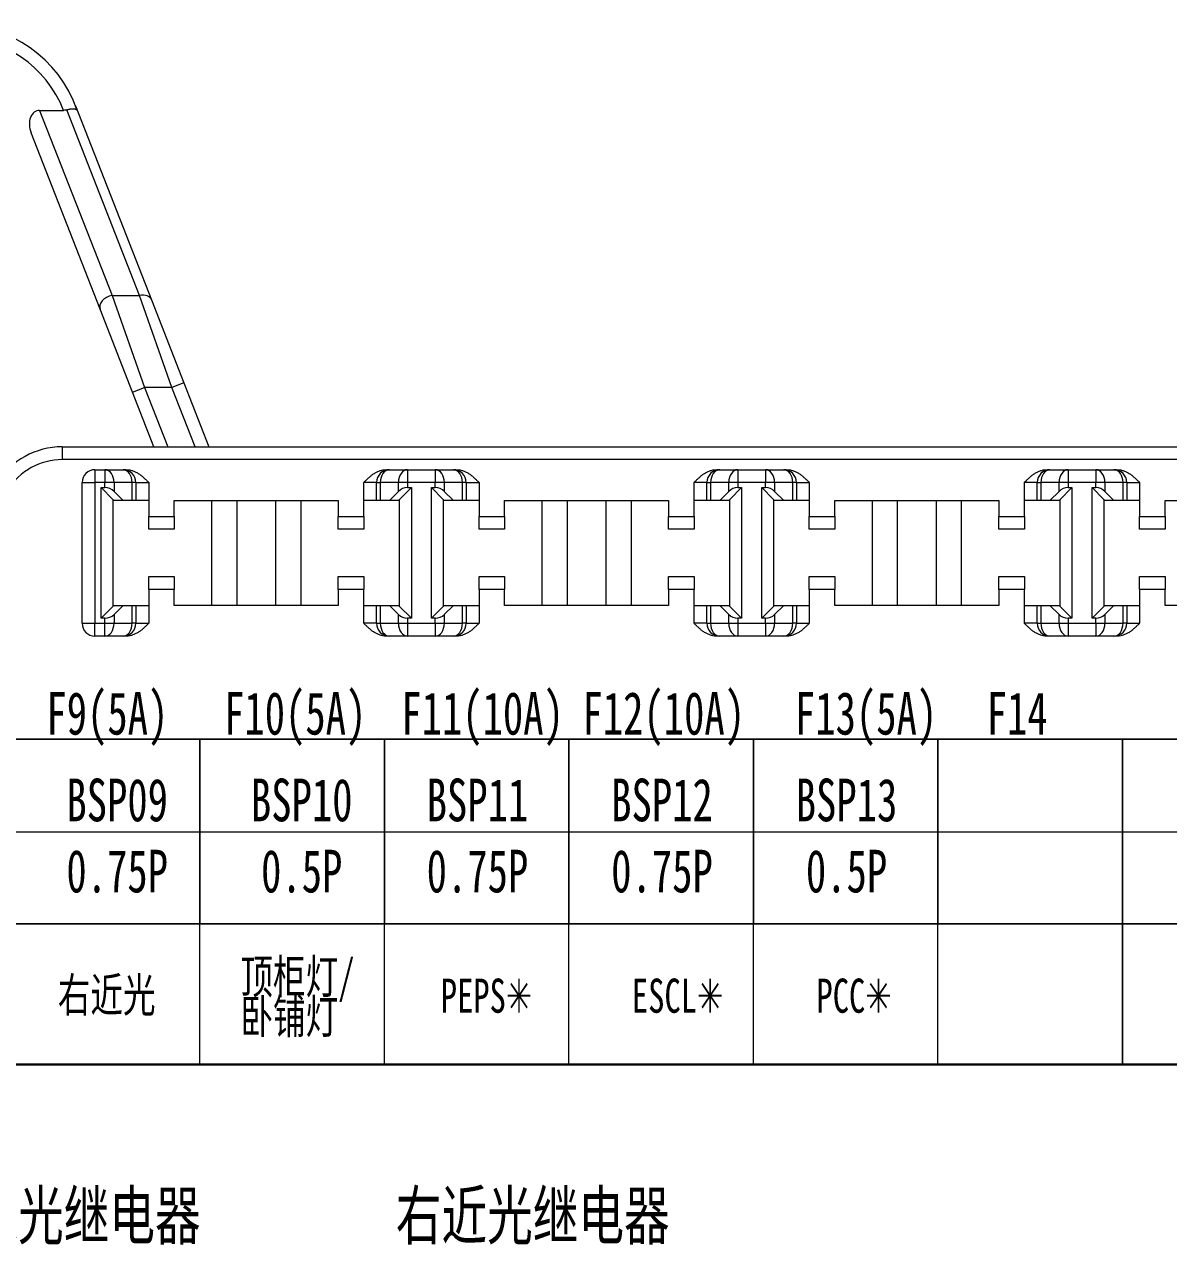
# Model space of a CAD drawing. Header units: millimetres. Extents: x 1543 to 5748, y 1576 to 2417.
# Drawn here: x 4589.6 to 4656.6, y 2287.9 to 2359.4 of the extents above; entities that cross this region are included whole.
import ezdxf

# ---------------------------------------------------------------- set-up
doc = ezdxf.new("R2010")
doc.units = ezdxf.units.MM
doc.layers.get('0').update_dxf_attribs({"lineweight": 25})
doc.layers.add('1', color=7, linetype='Continuous', true_color=0xffffff)
doc.layers.add('基本型', color=7, linetype='Continuous', lineweight=18)
doc.styles.add('ROMANS', font='romans.shx', dxfattribs={"height": 2.5})
doc.styles.add('宋体', font='')
doc.styles.add('标准', font='fangsong.ttf', dxfattribs={"width": 0.7, "height": 3.5})
doc.styles.get('宋体').set_extended_font_data('宋体')

msp = doc.modelspace()

# ---------------------------------------------------------------- linework, layer by layer
at = {"layer": '1', "linetype": 'Continuous', "lineweight": 18}
for p, q in [((4590.488, 2354.358), (4591.888, 2354.358)), ((4592.588, 2354.626), (4597.037, 2343.253)), ((4594.029, 2342.706), (4589.987, 2353.041)), ((4597.037, 2343.253), (4598.935, 2338.399)), ((4595.928, 2337.853), (4594.029, 2342.706)), ((4597.183, 2334.644), (4595.928, 2337.853)), ((4598.935, 2338.399), (4600.404, 2334.644)), ((4591.811, 2334.644), (4709.636, 2334.644)), ((4593.726, 2333.304), (4594.315, 2333.304)), ((4594.315, 2333.304), (4595.376, 2333.304)), ((4595.376, 2333.304), (4595.577, 2333.304)), ((4610.775, 2333.304), (4610.976, 2333.304)), ((4610.976, 2333.304), (4612.036, 2333.304)), ((4612.036, 2333.304), (4613.665, 2333.304)), ((4613.665, 2333.304), (4614.726, 2333.304)), ((4614.726, 2333.304), (4614.927, 2333.304)), ((4630.125, 2333.304), (4630.326, 2333.304)), ((4630.326, 2333.304), (4631.386, 2333.304)), ((4631.386, 2333.304), (4633.015, 2333.304)), ((4633.015, 2333.304), (4634.076, 2333.304)), ((4634.076, 2333.304), (4634.277, 2333.304)), ((4649.475, 2333.304), (4649.676, 2333.304)), ((4649.676, 2333.304), (4650.736, 2333.304)), ((4650.736, 2333.304), (4652.365, 2333.304)), ((4652.365, 2333.304), (4653.426, 2333.304)), ((4653.426, 2333.304), (4653.627, 2333.304)), ((4592.976, 2324.304), (4592.976, 2332.554)), ((4594.776, 2331.567), (4594.088, 2332.254)), ((4594.088, 2324.604), (4594.088, 2332.254)), ((4594.088, 2332.254), (4594.315, 2332.254)), ((4596.126, 2332.554), (4596.126, 2331.504)), ((4610.226, 2331.504), (4610.226, 2332.554)), ((4612.263, 2332.254), (4611.576, 2331.567)), ((4612.036, 2332.254), (4612.263, 2332.254)), ((4612.263, 2332.254), (4612.263, 2324.604)), ((4613.438, 2324.604), (4613.438, 2332.254)), ((4613.438, 2332.254), (4613.665, 2332.254)), ((4614.126, 2331.567), (4613.438, 2332.254)), ((4615.476, 2332.554), (4615.476, 2331.504)), ((4629.576, 2331.504), (4629.576, 2332.554)), ((4631.613, 2332.254), (4630.926, 2331.567)), ((4631.386, 2332.254), (4631.613, 2332.254)), ((4631.613, 2332.254), (4631.613, 2324.604)), ((4633.476, 2331.567), (4632.788, 2332.254)), ((4632.788, 2324.604), (4632.788, 2332.254)), ((4632.788, 2332.254), (4633.015, 2332.254)), ((4634.826, 2332.554), (4634.826, 2331.504)), ((4648.926, 2331.504), (4648.926, 2332.554)), ((4650.963, 2332.254), (4650.276, 2331.567)), ((4650.736, 2332.254), (4650.963, 2332.254)), ((4650.963, 2332.254), (4650.963, 2324.604)), ((4652.826, 2331.567), (4652.138, 2332.254)), ((4652.138, 2324.604), (4652.138, 2332.254)), ((4652.138, 2332.254), (4652.365, 2332.254)), ((4654.176, 2332.554), (4654.176, 2331.504)), ((4594.776, 2331.567), (4594.776, 2325.292)), ((4595.376, 2331.504), (4594.776, 2331.504)), ((4594.845, 2332.035), (4595.376, 2331.504)), ((4595.906, 2331.504), (4595.376, 2331.504)), ((4596.126, 2331.504), (4595.906, 2331.504)), ((4596.876, 2331.504), (4596.126, 2331.504)), ((4596.876, 2331.504), (4596.876, 2330.567)), ((4598.376, 2330.567), (4598.376, 2331.504)), ((4598.376, 2331.504), (4607.976, 2331.504)), ((4600.551, 2331.504), (4600.551, 2325.354)), ((4602.051, 2325.354), (4602.051, 2331.504)), ((4604.301, 2331.504), (4604.301, 2325.354)), ((4605.801, 2325.354), (4605.801, 2331.504)), ((4607.976, 2331.504), (4607.976, 2330.567)), ((4609.476, 2330.567), (4609.476, 2331.504)), ((4610.226, 2331.504), (4609.476, 2331.504)), ((4610.445, 2331.504), (4610.226, 2331.504)), ((4610.976, 2331.504), (4610.445, 2331.504)), ((4610.976, 2331.504), (4611.506, 2332.035)), ((4611.576, 2331.504), (4610.976, 2331.504)), ((4611.576, 2325.292), (4611.576, 2331.567)), ((4614.126, 2331.567), (4614.126, 2325.292)), ((4614.726, 2331.504), (4614.126, 2331.504)), ((4614.195, 2332.035), (4614.726, 2331.504)), ((4615.256, 2331.504), (4614.726, 2331.504)), ((4615.476, 2331.504), (4615.256, 2331.504)), ((4616.226, 2331.504), (4615.476, 2331.504)), ((4616.226, 2331.504), (4616.226, 2330.567)), ((4617.726, 2330.567), (4617.726, 2331.504)), ((4617.726, 2331.504), (4627.326, 2331.504)), ((4619.901, 2331.504), (4619.901, 2325.354)), ((4621.401, 2325.354), (4621.401, 2331.504)), ((4623.651, 2331.504), (4623.651, 2325.354)), ((4625.151, 2325.354), (4625.151, 2331.504)), ((4627.326, 2331.504), (4627.326, 2330.567)), ((4628.826, 2330.567), (4628.826, 2331.504)), ((4629.576, 2331.504), (4628.826, 2331.504)), ((4629.795, 2331.504), (4629.576, 2331.504)), ((4630.326, 2331.504), (4629.795, 2331.504)), ((4630.326, 2331.504), (4630.856, 2332.035)), ((4630.926, 2331.504), (4630.326, 2331.504)), ((4630.926, 2325.292), (4630.926, 2331.567)), ((4633.476, 2331.567), (4633.476, 2325.292)), ((4634.076, 2331.504), (4633.476, 2331.504)), ((4633.545, 2332.035), (4634.076, 2331.504)), ((4634.606, 2331.504), (4634.076, 2331.504)), ((4634.826, 2331.504), (4634.606, 2331.504)), ((4635.576, 2331.504), (4634.826, 2331.504)), ((4635.576, 2331.504), (4635.576, 2330.567)), ((4637.076, 2330.567), (4637.076, 2331.504)), ((4637.076, 2331.504), (4646.676, 2331.504)), ((4639.251, 2331.504), (4639.251, 2325.354)), ((4640.751, 2325.354), (4640.751, 2331.504)), ((4643.001, 2331.504), (4643.001, 2325.354)), ((4644.501, 2325.354), (4644.501, 2331.504)), ((4646.676, 2331.504), (4646.676, 2330.567)), ((4648.176, 2330.567), (4648.176, 2331.504)), ((4648.926, 2331.504), (4648.176, 2331.504)), ((4649.145, 2331.504), (4648.926, 2331.504)), ((4649.676, 2331.504), (4649.145, 2331.504)), ((4649.676, 2331.504), (4650.206, 2332.035)), ((4650.276, 2331.504), (4649.676, 2331.504)), ((4650.276, 2325.292), (4650.276, 2331.567)), ((4652.826, 2331.567), (4652.826, 2325.292)), ((4653.426, 2331.504), (4652.826, 2331.504)), ((4652.895, 2332.035), (4653.426, 2331.504)), ((4653.956, 2331.504), (4653.426, 2331.504)), ((4654.176, 2331.504), (4653.956, 2331.504)), ((4654.926, 2331.504), (4654.176, 2331.504)), ((4654.926, 2331.504), (4654.926, 2330.567)), ((4656.426, 2330.567), (4656.426, 2331.504)), ((4656.426, 2331.504), (4666.026, 2331.504)), ((4596.876, 2329.817), (4596.876, 2330.567)), ((4596.876, 2330.567), (4598.376, 2330.567)), ((4598.376, 2330.567), (4598.376, 2329.817)), ((4607.976, 2329.817), (4607.976, 2330.567)), ((4607.976, 2330.567), (4609.476, 2330.567)), ((4609.476, 2330.567), (4609.476, 2329.817)), ((4616.226, 2329.817), (4616.226, 2330.567)), ((4616.226, 2330.567), (4617.726, 2330.567)), ((4617.726, 2330.567), (4617.726, 2329.817)), ((4627.326, 2329.817), (4627.326, 2330.567)), ((4627.326, 2330.567), (4628.826, 2330.567)), ((4628.826, 2330.567), (4628.826, 2329.817)), ((4635.576, 2329.817), (4635.576, 2330.567)), ((4635.576, 2330.567), (4637.076, 2330.567)), ((4637.076, 2330.567), (4637.076, 2329.817)), ((4646.676, 2329.817), (4646.676, 2330.567)), ((4646.676, 2330.567), (4648.176, 2330.567)), ((4648.176, 2330.567), (4648.176, 2329.817)), ((4654.926, 2329.817), (4654.926, 2330.567)), ((4654.926, 2330.567), (4656.426, 2330.567)), ((4656.426, 2330.567), (4656.426, 2329.817)), ((4598.376, 2329.817), (4596.876, 2329.817)), ((4609.476, 2329.817), (4607.976, 2329.817)), ((4617.726, 2329.817), (4616.226, 2329.817)), ((4628.826, 2329.817), (4627.326, 2329.817)), ((4637.076, 2329.817), (4635.576, 2329.817)), ((4648.176, 2329.817), (4646.676, 2329.817)), ((4656.426, 2329.817), (4654.926, 2329.817)), ((4596.876, 2326.292), (4596.876, 2327.042)), ((4596.876, 2327.042), (4598.376, 2327.042)), ((4598.376, 2327.042), (4598.376, 2326.292)), ((4607.976, 2327.042), (4609.476, 2327.042)), ((4607.976, 2326.292), (4607.976, 2327.042)), ((4609.476, 2327.042), (4609.476, 2326.292)), ((4616.226, 2326.292), (4616.226, 2327.042)), ((4616.226, 2327.042), (4617.726, 2327.042)), ((4617.726, 2327.042), (4617.726, 2326.292)), ((4627.326, 2327.042), (4628.826, 2327.042)), ((4627.326, 2326.292), (4627.326, 2327.042)), ((4628.826, 2327.042), (4628.826, 2326.292)), ((4635.576, 2326.292), (4635.576, 2327.042)), ((4635.576, 2327.042), (4637.076, 2327.042)), ((4637.076, 2327.042), (4637.076, 2326.292)), ((4646.676, 2326.292), (4646.676, 2327.042)), ((4646.676, 2327.042), (4648.176, 2327.042)), ((4648.176, 2327.042), (4648.176, 2326.292)), ((4654.926, 2326.292), (4654.926, 2327.042)), ((4654.926, 2327.042), (4656.426, 2327.042)), ((4656.426, 2327.042), (4656.426, 2326.292)), ((4598.376, 2326.292), (4596.876, 2326.292)), ((4596.876, 2326.292), (4596.876, 2325.354)), ((4598.376, 2325.354), (4598.376, 2326.292)), ((4609.476, 2326.292), (4607.976, 2326.292)), ((4607.976, 2326.292), (4607.976, 2325.354)), ((4609.476, 2325.354), (4609.476, 2326.292)), ((4617.726, 2326.292), (4616.226, 2326.292)), ((4616.226, 2326.292), (4616.226, 2325.354)), ((4617.726, 2325.354), (4617.726, 2326.292)), ((4628.826, 2326.292), (4627.326, 2326.292)), ((4627.326, 2326.292), (4627.326, 2325.354)), ((4628.826, 2325.354), (4628.826, 2326.292)), ((4637.076, 2326.292), (4635.576, 2326.292)), ((4635.576, 2326.292), (4635.576, 2325.354)), ((4637.076, 2325.354), (4637.076, 2326.292)), ((4648.176, 2326.292), (4646.676, 2326.292)), ((4646.676, 2326.292), (4646.676, 2325.354)), ((4648.176, 2325.354), (4648.176, 2326.292)), ((4656.426, 2326.292), (4654.926, 2326.292)), ((4654.926, 2326.292), (4654.926, 2325.354)), ((4656.426, 2325.354), (4656.426, 2326.292)), ((4594.088, 2324.604), (4594.776, 2325.292)), ((4594.776, 2325.354), (4595.376, 2325.354)), ((4595.376, 2325.354), (4594.845, 2324.824)), ((4595.376, 2325.354), (4595.906, 2325.354)), ((4595.906, 2325.354), (4596.126, 2325.354)), ((4596.126, 2325.354), (4596.876, 2325.354)), ((4596.126, 2325.354), (4596.126, 2324.304)), ((4607.976, 2325.354), (4598.376, 2325.354)), ((4609.476, 2325.354), (4610.226, 2325.354)), ((4610.226, 2325.354), (4610.445, 2325.354)), ((4610.226, 2324.304), (4610.226, 2325.354)), ((4610.445, 2325.354), (4610.976, 2325.354)), ((4610.976, 2325.354), (4611.576, 2325.354)), ((4611.506, 2324.824), (4610.976, 2325.354)), ((4611.576, 2325.292), (4612.263, 2324.604)), ((4613.438, 2324.604), (4614.126, 2325.292)), ((4614.126, 2325.354), (4614.726, 2325.354)), ((4614.726, 2325.354), (4614.195, 2324.824)), ((4614.726, 2325.354), (4615.256, 2325.354)), ((4615.256, 2325.354), (4615.476, 2325.354)), ((4615.476, 2325.354), (4616.226, 2325.354)), ((4615.476, 2325.354), (4615.476, 2324.304)), ((4627.326, 2325.354), (4617.726, 2325.354)), ((4628.826, 2325.354), (4629.576, 2325.354)), ((4629.576, 2325.354), (4629.795, 2325.354)), ((4629.576, 2324.304), (4629.576, 2325.354)), ((4629.795, 2325.354), (4630.326, 2325.354)), ((4630.326, 2325.354), (4630.926, 2325.354)), ((4630.856, 2324.824), (4630.326, 2325.354)), ((4630.926, 2325.292), (4631.613, 2324.604)), ((4632.788, 2324.604), (4633.476, 2325.292)), ((4633.476, 2325.354), (4634.076, 2325.354)), ((4634.076, 2325.354), (4633.545, 2324.824)), ((4634.076, 2325.354), (4634.606, 2325.354)), ((4634.606, 2325.354), (4634.826, 2325.354)), ((4634.826, 2325.354), (4635.576, 2325.354)), ((4634.826, 2325.354), (4634.826, 2324.304)), ((4646.676, 2325.354), (4637.076, 2325.354)), ((4648.176, 2325.354), (4648.926, 2325.354)), ((4648.926, 2325.354), (4649.145, 2325.354)), ((4648.926, 2324.304), (4648.926, 2325.354)), ((4649.145, 2325.354), (4649.676, 2325.354)), ((4649.676, 2325.354), (4650.276, 2325.354)), ((4650.206, 2324.824), (4649.676, 2325.354)), ((4650.276, 2325.292), (4650.963, 2324.604)), ((4652.138, 2324.604), (4652.826, 2325.292)), ((4652.826, 2325.354), (4653.426, 2325.354)), ((4653.426, 2325.354), (4652.895, 2324.824)), ((4653.426, 2325.354), (4653.956, 2325.354)), ((4653.956, 2325.354), (4654.176, 2325.354)), ((4654.176, 2325.354), (4654.926, 2325.354)), ((4654.176, 2325.354), (4654.176, 2324.304)), ((4666.026, 2325.354), (4656.426, 2325.354)), ((4594.315, 2324.604), (4594.088, 2324.604)), ((4612.263, 2324.604), (4612.036, 2324.604)), ((4613.665, 2324.604), (4613.438, 2324.604)), ((4631.613, 2324.604), (4631.386, 2324.604)), ((4633.015, 2324.604), (4632.788, 2324.604)), ((4650.963, 2324.604), (4650.736, 2324.604)), ((4652.365, 2324.604), (4652.138, 2324.604)), ((4594.315, 2323.554), (4593.726, 2323.554)), ((4595.376, 2323.554), (4594.315, 2323.554)), ((4595.577, 2323.554), (4595.376, 2323.554)), ((4610.976, 2323.554), (4610.775, 2323.554)), ((4612.036, 2323.554), (4610.976, 2323.554)), ((4613.665, 2323.554), (4612.036, 2323.554)), ((4614.726, 2323.554), (4613.665, 2323.554)), ((4614.927, 2323.554), (4614.726, 2323.554)), ((4630.326, 2323.554), (4630.125, 2323.554)), ((4631.386, 2323.554), (4630.326, 2323.554)), ((4633.015, 2323.554), (4631.386, 2323.554)), ((4634.076, 2323.554), (4633.015, 2323.554)), ((4634.277, 2323.554), (4634.076, 2323.554)), ((4649.676, 2323.554), (4649.475, 2323.554)), ((4650.736, 2323.554), (4649.676, 2323.554)), ((4652.365, 2323.554), (4650.736, 2323.554)), ((4653.426, 2323.554), (4652.365, 2323.554)), ((4653.627, 2323.554), (4653.426, 2323.554))]:
    msp.add_line(p, q, dxfattribs=at)
at = {"layer": '1', "linetype": 'Continuous', "lineweight": 13}
for p, q in [((4590.488, 2354.358), (4594.728, 2343.519)), ((4596.338, 2343.519), (4592.089, 2354.383)), ((4594.728, 2343.519), (4596.338, 2343.519)), ((4594.728, 2343.519), (4596.626, 2338.126)), ((4598.237, 2338.126), (4596.338, 2343.519)), ((4595.928, 2337.853), (4596.626, 2338.126)), ((4598.237, 2338.126), (4596.626, 2338.126)), ((4596.626, 2338.126), (4597.988, 2334.644)), ((4598.935, 2338.399), (4598.237, 2338.126)), ((4599.599, 2334.644), (4598.237, 2338.126)), ((4591.811, 2334.644), (4591.811, 2333.894)), ((4709.636, 2333.894), (4591.811, 2333.894)), ((4593.726, 2333.304), (4593.726, 2332.554)), ((4594.315, 2333.304), (4594.315, 2332.554)), ((4612.036, 2333.304), (4612.036, 2332.554)), ((4613.665, 2333.304), (4613.665, 2332.554)), ((4631.386, 2333.304), (4631.386, 2332.554)), ((4633.015, 2333.304), (4633.015, 2332.554)), ((4650.736, 2333.304), (4650.736, 2332.554)), ((4652.365, 2333.304), (4652.365, 2332.554)), ((4592.976, 2332.554), (4593.726, 2332.554)), ((4594.315, 2332.554), (4593.726, 2332.554)), ((4593.726, 2332.554), (4593.726, 2324.304)), ((4594.845, 2332.554), (4594.315, 2332.554)), ((4594.315, 2332.254), (4594.315, 2332.554)), ((4595.906, 2332.554), (4594.845, 2332.554)), ((4594.845, 2332.554), (4594.845, 2332.035)), ((4596.126, 2332.554), (4595.906, 2332.554)), ((4595.906, 2331.504), (4595.906, 2332.554)), ((4596.126, 2332.554), (4596.876, 2332.554)), ((4596.876, 2332.554), (4596.876, 2331.504)), ((4610.226, 2332.554), (4609.476, 2332.554)), ((4609.476, 2331.504), (4609.476, 2332.554)), ((4610.226, 2332.554), (4610.445, 2332.554)), ((4610.445, 2332.554), (4610.445, 2331.504)), ((4611.506, 2332.554), (4610.445, 2332.554)), ((4611.506, 2332.035), (4611.506, 2332.554)), ((4612.036, 2332.554), (4611.506, 2332.554)), ((4612.036, 2332.554), (4612.036, 2332.254)), ((4613.665, 2332.554), (4612.036, 2332.554)), ((4613.665, 2332.254), (4613.665, 2332.554)), ((4614.195, 2332.554), (4613.665, 2332.554)), ((4615.256, 2332.554), (4614.195, 2332.554)), ((4614.195, 2332.554), (4614.195, 2332.035)), ((4615.476, 2332.554), (4615.256, 2332.554)), ((4615.256, 2331.504), (4615.256, 2332.554)), ((4615.476, 2332.554), (4616.226, 2332.554)), ((4616.226, 2332.554), (4616.226, 2331.504)), ((4628.826, 2331.504), (4628.826, 2332.554)), ((4629.576, 2332.554), (4628.826, 2332.554)), ((4629.576, 2332.554), (4629.795, 2332.554)), ((4630.856, 2332.554), (4629.795, 2332.554)), ((4629.795, 2332.554), (4629.795, 2331.504)), ((4630.856, 2332.035), (4630.856, 2332.554)), ((4631.386, 2332.554), (4630.856, 2332.554)), ((4633.015, 2332.554), (4631.386, 2332.554)), ((4631.386, 2332.554), (4631.386, 2332.254)), ((4633.545, 2332.554), (4633.015, 2332.554)), ((4633.015, 2332.254), (4633.015, 2332.554)), ((4634.606, 2332.554), (4633.545, 2332.554)), ((4633.545, 2332.554), (4633.545, 2332.035)), ((4634.826, 2332.554), (4634.606, 2332.554)), ((4634.606, 2331.504), (4634.606, 2332.554)), ((4634.826, 2332.554), (4635.576, 2332.554)), ((4635.576, 2332.554), (4635.576, 2331.504)), ((4648.176, 2331.504), (4648.176, 2332.554)), ((4648.926, 2332.554), (4648.176, 2332.554)), ((4648.926, 2332.554), (4649.145, 2332.554)), ((4650.206, 2332.554), (4649.145, 2332.554)), ((4649.145, 2332.554), (4649.145, 2331.504)), ((4650.206, 2332.035), (4650.206, 2332.554)), ((4650.736, 2332.554), (4650.206, 2332.554)), ((4652.365, 2332.554), (4650.736, 2332.554)), ((4650.736, 2332.554), (4650.736, 2332.254)), ((4652.895, 2332.554), (4652.365, 2332.554)), ((4652.365, 2332.254), (4652.365, 2332.554)), ((4653.956, 2332.554), (4652.895, 2332.554)), ((4652.895, 2332.554), (4652.895, 2332.035)), ((4654.176, 2332.554), (4653.956, 2332.554)), ((4653.956, 2331.504), (4653.956, 2332.554)), ((4654.176, 2332.554), (4654.926, 2332.554)), ((4654.926, 2332.554), (4654.926, 2331.504)), ((4595.906, 2324.304), (4595.906, 2325.354)), ((4596.876, 2325.354), (4596.876, 2324.304)), ((4609.476, 2324.304), (4609.476, 2325.354)), ((4610.445, 2325.354), (4610.445, 2324.304)), ((4615.256, 2324.304), (4615.256, 2325.354)), ((4616.226, 2325.354), (4616.226, 2324.304)), ((4628.826, 2324.304), (4628.826, 2325.354)), ((4629.795, 2325.354), (4629.795, 2324.304)), ((4634.606, 2324.304), (4634.606, 2325.354)), ((4635.576, 2325.354), (4635.576, 2324.304)), ((4648.176, 2324.304), (4648.176, 2325.354)), ((4649.145, 2325.354), (4649.145, 2324.304)), ((4653.956, 2324.304), (4653.956, 2325.354)), ((4654.926, 2325.354), (4654.926, 2324.304)), ((4592.976, 2324.304), (4593.726, 2324.304)), ((4593.726, 2323.554), (4593.726, 2324.304)), ((4593.726, 2324.304), (4594.315, 2324.304)), ((4594.315, 2324.304), (4594.315, 2324.604)), ((4594.315, 2324.304), (4594.845, 2324.304)), ((4594.315, 2323.554), (4594.315, 2324.304)), ((4594.845, 2324.824), (4594.845, 2324.304)), ((4594.845, 2324.304), (4595.906, 2324.304)), ((4596.126, 2324.304), (4595.906, 2324.304)), ((4596.126, 2324.304), (4596.876, 2324.304)), ((4610.226, 2324.304), (4609.476, 2324.304)), ((4610.226, 2324.304), (4610.445, 2324.304)), ((4610.445, 2324.304), (4611.506, 2324.304)), ((4611.506, 2324.304), (4611.506, 2324.824)), ((4611.506, 2324.304), (4612.036, 2324.304)), ((4612.036, 2324.604), (4612.036, 2324.304)), ((4612.036, 2324.304), (4613.665, 2324.304)), ((4612.036, 2324.304), (4612.036, 2323.554)), ((4613.665, 2324.304), (4613.665, 2324.604)), ((4613.665, 2324.304), (4614.195, 2324.304)), ((4613.665, 2324.304), (4613.665, 2323.554)), ((4614.195, 2324.824), (4614.195, 2324.304)), ((4614.195, 2324.304), (4615.256, 2324.304)), ((4615.476, 2324.304), (4615.256, 2324.304)), ((4615.476, 2324.304), (4616.226, 2324.304)), ((4629.576, 2324.304), (4628.826, 2324.304)), ((4629.576, 2324.304), (4629.795, 2324.304)), ((4629.795, 2324.304), (4630.856, 2324.304)), ((4630.856, 2324.304), (4630.856, 2324.824)), ((4630.856, 2324.304), (4631.386, 2324.304)), ((4631.386, 2324.604), (4631.386, 2324.304)), ((4631.386, 2324.304), (4631.386, 2323.554)), ((4631.386, 2324.304), (4633.015, 2324.304)), ((4633.015, 2324.304), (4633.015, 2324.604)), ((4633.015, 2324.304), (4633.545, 2324.304)), ((4633.015, 2324.304), (4633.015, 2323.554)), ((4633.545, 2324.824), (4633.545, 2324.304)), ((4633.545, 2324.304), (4634.606, 2324.304)), ((4634.826, 2324.304), (4634.606, 2324.304)), ((4634.826, 2324.304), (4635.576, 2324.304)), ((4648.926, 2324.304), (4648.176, 2324.304)), ((4648.926, 2324.304), (4649.145, 2324.304)), ((4649.145, 2324.304), (4650.206, 2324.304)), ((4650.206, 2324.304), (4650.206, 2324.824)), ((4650.206, 2324.304), (4650.736, 2324.304)), ((4650.736, 2324.604), (4650.736, 2324.304)), ((4650.736, 2324.304), (4650.736, 2323.554)), ((4650.736, 2324.304), (4652.365, 2324.304)), ((4652.365, 2324.304), (4652.365, 2324.604)), ((4652.365, 2324.304), (4652.365, 2323.554)), ((4652.365, 2324.304), (4652.895, 2324.304)), ((4652.895, 2324.824), (4652.895, 2324.304)), ((4652.895, 2324.304), (4653.956, 2324.304)), ((4654.176, 2324.304), (4653.956, 2324.304)), ((4654.176, 2324.304), (4654.926, 2324.304))]:
    msp.add_line(p, q, dxfattribs=at)
at = {"layer": '1', "linetype": 'Continuous', "lineweight": 18}
for centre, radius, start, end in [((4585.604, 2351.894), 7.5, 19.59777, 90), ((4591.811, 2330.144), 4.5, 90, 147.99462), ((4593.726, 2332.554), 0.75, 90, 180), ((4595.376, 2332.554), 0.75, 0, 90), ((4610.976, 2332.554), 0.75, 90, 180), ((4614.726, 2332.554), 0.75, 0, 90), ((4630.326, 2332.554), 0.75, 90, 180), ((4634.076, 2332.554), 0.75, 0, 90), ((4649.676, 2332.554), 0.75, 90, 180), ((4653.426, 2332.554), 0.75, 0, 90), ((4594.315, 2331.504), 0.75, 45, 90), ((4612.036, 2331.504), 0.75, 90, 135), ((4613.665, 2331.504), 0.75, 45, 90), ((4631.386, 2331.504), 0.75, 90, 135), ((4633.015, 2331.504), 0.75, 45, 90), ((4650.736, 2331.504), 0.75, 90, 135), ((4652.365, 2331.504), 0.75, 45, 90), ((4593.726, 2324.304), 0.75, 180, 270), ((4594.315, 2325.354), 0.75, 270, 315), ((4595.376, 2324.304), 0.75, 270, 0), ((4610.976, 2324.304), 0.75, 180, 270), ((4612.036, 2325.354), 0.75, 225, 270), ((4613.665, 2325.354), 0.75, 270, 315), ((4614.726, 2324.304), 0.75, 270, 0), ((4630.326, 2324.304), 0.75, 180, 270), ((4631.386, 2325.354), 0.75, 225, 270), ((4633.015, 2325.354), 0.75, 270, 315), ((4634.076, 2324.304), 0.75, 270, 0), ((4649.676, 2324.304), 0.75, 180, 270), ((4650.736, 2325.354), 0.75, 225, 270), ((4652.365, 2325.354), 0.75, 270, 315), ((4653.426, 2324.304), 0.75, 270, 0)]:
    msp.add_arc(centre, radius, start, end, dxfattribs=at)
at = {"layer": '1', "linetype": 'Continuous', "lineweight": 13}
for centre, radius, start, end in [((4585.604, 2351.894), 6.75, 21.40899, 90), ((4591.811, 2330.144), 3.75, 90, 147.99462)]:
    msp.add_arc(centre, radius, start, end, dxfattribs=at)
at = {"layer": '1', "linetype": 'Continuous', "lineweight": 18}
msp.add_ellipse((4590.685, 2353.314), major_axis=(0.394, -1.007), ratio=0.693808, start_param=2.876605, end_param=4.712389, dxfattribs=at)
at = {"layer": '1', "linetype": 'Continuous', "lineweight": 13}
for centre, major_axis, ratio, start_param, end_param in [((4594.728, 2342.979), (0.698, 0.273), 0.693808, 1.305801, 3.141593), ((4596.338, 2342.979), (0.698, 0.273), 0.693808, 0, 1.305801), ((4594.315, 2332.554), (0, 0.75), 0.707107, 4.712389, 6.283185), ((4595.376, 2332.554), (0, 0.75), 0.707107, 4.712389, 6.283185), ((4610.976, 2332.554), (0, 0.75), 0.707107, 0, 1.570796), ((4612.036, 2332.554), (0, 0.75), 0.707107, 0, 1.570796), ((4613.665, 2332.554), (0, 0.75), 0.707107, 4.712389, 6.283185), ((4614.726, 2332.554), (0, 0.75), 0.707107, 4.712389, 6.283185), ((4630.326, 2332.554), (0, 0.75), 0.707107, 0, 1.570796), ((4631.386, 2332.554), (0, 0.75), 0.707107, 0, 1.570796), ((4633.015, 2332.554), (0, 0.75), 0.707107, 4.712389, 6.283185), ((4634.076, 2332.554), (0, 0.75), 0.707107, 4.712389, 6.283185), ((4649.676, 2332.554), (0, 0.75), 0.707107, 0, 1.570796), ((4650.736, 2332.554), (0, 0.75), 0.707107, 0, 1.570796), ((4652.365, 2332.554), (0, 0.75), 0.707107, 4.712389, 6.283185), ((4653.426, 2332.554), (0, 0.75), 0.707107, 4.712389, 6.283185), ((4594.315, 2324.304), (0, -0.75), 0.707107, 0, 1.570796), ((4595.376, 2324.304), (0, -0.75), 0.707107, 0, 1.570796), ((4610.976, 2324.304), (0, 0.75), 0.707107, 1.570796, 3.141593), ((4612.036, 2324.304), (0, 0.75), 0.707107, 1.570796, 3.141593), ((4613.665, 2324.304), (0, 0.75), 0.707107, 3.141593, 4.712389), ((4614.726, 2324.304), (0, 0.75), 0.707107, 3.141593, 4.712389), ((4630.326, 2324.304), (0, 0.75), 0.707107, 1.570796, 3.141593), ((4631.386, 2324.304), (0, 0.75), 0.707107, 1.570796, 3.141593), ((4633.015, 2324.304), (0, 0.75), 0.707107, 3.141593, 4.712389), ((4634.076, 2324.304), (0, 0.75), 0.707107, 3.141593, 4.712389), ((4649.676, 2324.304), (0, 0.75), 0.707107, 1.570796, 3.141593), ((4650.736, 2324.304), (0, 0.75), 0.707107, 1.570796, 3.141593), ((4652.365, 2324.304), (0, 0.75), 0.707107, 3.141593, 4.712389), ((4653.426, 2324.304), (0, 0.75), 0.707107, 3.141593, 4.712389)]:
    msp.add_ellipse(centre, major_axis=major_axis, ratio=ratio, start_param=start_param, end_param=end_param, dxfattribs=at)
at = {"layer": '1', "linetype": 'Continuous', "lineweight": 18}
for points, knots in [([(4592.089, 2354.383), (4592.057, 2354.374), (4592.024, 2354.368), (4591.957, 2354.36), (4591.923, 2354.358), (4591.888, 2354.358)], [0, 0, 0, 0, 0.5, 0.5, 1, 1, 1, 1]), ([(4592.669, 2354.409), (4592.671, 2354.403), (4592.673, 2354.399), (4592.675, 2354.391), (4592.675, 2354.388), (4592.675, 2354.385), (4592.674, 2354.384), (4592.671, 2354.384), (4592.669, 2354.384), (4592.663, 2354.386), (4592.658, 2354.389), (4592.645, 2354.394), (4592.638, 2354.397), (4592.622, 2354.404), (4592.613, 2354.407), (4592.594, 2354.413), (4592.584, 2354.415), (4592.551, 2354.423), (4592.527, 2354.427), (4592.487, 2354.431), (4592.472, 2354.432), (4592.443, 2354.433), (4592.428, 2354.433), (4592.381, 2354.432), (4592.349, 2354.43), (4592.296, 2354.424), (4592.278, 2354.422), (4592.242, 2354.417), (4592.223, 2354.413), (4592.167, 2354.402), (4592.129, 2354.394), (4592.089, 2354.383)], [0, 0, 0, 0, 0.03125, 0.03125, 0.0625, 0.0625, 0.09375, 0.09375, 0.125, 0.125, 0.1875, 0.1875, 0.25, 0.25, 0.3125, 0.3125, 0.375, 0.375, 0.5, 0.5, 0.5625, 0.5625, 0.625, 0.625, 0.75, 0.75, 0.8125, 0.8125, 0.875, 0.875, 1, 1, 1, 1]), ([(4595.577, 2333.304), (4595.642, 2333.304), (4595.705, 2333.298), (4595.831, 2333.275), (4595.893, 2333.258), (4596.015, 2333.215), (4596.074, 2333.189), (4596.188, 2333.13), (4596.243, 2333.097), (4596.323, 2333.044), (4596.349, 2333.026), (4596.401, 2332.988), (4596.426, 2332.968), (4596.502, 2332.908), (4596.551, 2332.866), (4596.646, 2332.779), (4596.716, 2332.713), (4596.796, 2332.634), (4596.83, 2332.6), (4596.853, 2332.577), (4596.864, 2332.566), (4596.876, 2332.554)], [0, 0, 0, 0, 0.125, 0.125, 0.25, 0.25, 0.375, 0.375, 0.5, 0.5, 0.5625, 0.5625, 0.625, 0.625, 0.75, 0.75, 0.875, 0.9375, 0.96875, 0.96875, 1, 1, 1, 1]), ([(4609.476, 2332.554), (4609.487, 2332.566), (4609.498, 2332.577), (4609.521, 2332.6), (4609.555, 2332.634), (4609.635, 2332.713), (4609.705, 2332.779), (4609.8, 2332.866), (4609.849, 2332.908), (4609.925, 2332.968), (4609.95, 2332.988), (4610.002, 2333.026), (4610.028, 2333.044), (4610.109, 2333.097), (4610.163, 2333.13), (4610.277, 2333.189), (4610.336, 2333.215), (4610.458, 2333.258), (4610.52, 2333.275), (4610.646, 2333.298), (4610.71, 2333.304), (4610.775, 2333.304)], [0, 0, 0, 0, 0.03125, 0.03125, 0.0625, 0.125, 0.25, 0.25, 0.375, 0.375, 0.4375, 0.4375, 0.5, 0.5, 0.625, 0.625, 0.75, 0.75, 0.875, 0.875, 1, 1, 1, 1]), ([(4614.927, 2333.304), (4614.992, 2333.304), (4615.055, 2333.298), (4615.181, 2333.275), (4615.243, 2333.258), (4615.365, 2333.215), (4615.424, 2333.189), (4615.538, 2333.13), (4615.593, 2333.097), (4615.673, 2333.044), (4615.699, 2333.026), (4615.751, 2332.988), (4615.776, 2332.968), (4615.852, 2332.908), (4615.901, 2332.866), (4615.996, 2332.779), (4616.066, 2332.713), (4616.146, 2332.634), (4616.18, 2332.6), (4616.203, 2332.577), (4616.214, 2332.566), (4616.226, 2332.554)], [0, 0, 0, 0, 0.125, 0.125, 0.25, 0.25, 0.375, 0.375, 0.5, 0.5, 0.5625, 0.5625, 0.625, 0.625, 0.75, 0.75, 0.875, 0.9375, 0.96875, 0.96875, 1, 1, 1, 1]), ([(4628.826, 2332.554), (4628.837, 2332.566), (4628.848, 2332.577), (4628.871, 2332.6), (4628.905, 2332.634), (4628.985, 2332.713), (4629.055, 2332.779), (4629.15, 2332.866), (4629.199, 2332.908), (4629.275, 2332.968), (4629.3, 2332.988), (4629.352, 2333.026), (4629.378, 2333.044), (4629.459, 2333.097), (4629.513, 2333.13), (4629.627, 2333.189), (4629.686, 2333.215), (4629.808, 2333.258), (4629.87, 2333.275), (4629.996, 2333.298), (4630.06, 2333.304), (4630.125, 2333.304)], [0, 0, 0, 0, 0.03125, 0.03125, 0.0625, 0.125, 0.25, 0.25, 0.375, 0.375, 0.4375, 0.4375, 0.5, 0.5, 0.625, 0.625, 0.75, 0.75, 0.875, 0.875, 1, 1, 1, 1]), ([(4634.277, 2333.304), (4634.342, 2333.304), (4634.405, 2333.298), (4634.531, 2333.275), (4634.593, 2333.258), (4634.715, 2333.215), (4634.774, 2333.189), (4634.888, 2333.13), (4634.943, 2333.097), (4635.023, 2333.044), (4635.049, 2333.026), (4635.101, 2332.988), (4635.126, 2332.968), (4635.202, 2332.908), (4635.251, 2332.866), (4635.346, 2332.779), (4635.416, 2332.713), (4635.496, 2332.634), (4635.53, 2332.6), (4635.553, 2332.577), (4635.564, 2332.566), (4635.576, 2332.554)], [0, 0, 0, 0, 0.125, 0.125, 0.25, 0.25, 0.375, 0.375, 0.5, 0.5, 0.5625, 0.5625, 0.625, 0.625, 0.75, 0.75, 0.875, 0.9375, 0.96875, 0.96875, 1, 1, 1, 1]), ([(4648.176, 2332.554), (4648.187, 2332.566), (4648.198, 2332.577), (4648.221, 2332.6), (4648.255, 2332.634), (4648.335, 2332.713), (4648.405, 2332.779), (4648.5, 2332.866), (4648.549, 2332.908), (4648.625, 2332.968), (4648.65, 2332.988), (4648.702, 2333.026), (4648.728, 2333.044), (4648.809, 2333.097), (4648.863, 2333.13), (4648.977, 2333.189), (4649.036, 2333.215), (4649.158, 2333.258), (4649.22, 2333.275), (4649.346, 2333.298), (4649.41, 2333.304), (4649.475, 2333.304)], [0, 0, 0, 0, 0.03125, 0.03125, 0.0625, 0.125, 0.25, 0.25, 0.375, 0.375, 0.4375, 0.4375, 0.5, 0.5, 0.625, 0.625, 0.75, 0.75, 0.875, 0.875, 1, 1, 1, 1]), ([(4653.627, 2333.304), (4653.692, 2333.304), (4653.755, 2333.298), (4653.881, 2333.275), (4653.943, 2333.258), (4654.065, 2333.215), (4654.124, 2333.189), (4654.238, 2333.13), (4654.293, 2333.097), (4654.373, 2333.044), (4654.399, 2333.026), (4654.451, 2332.988), (4654.476, 2332.968), (4654.552, 2332.908), (4654.601, 2332.866), (4654.696, 2332.779), (4654.766, 2332.713), (4654.846, 2332.634), (4654.88, 2332.6), (4654.903, 2332.577), (4654.914, 2332.566), (4654.926, 2332.554)], [0, 0, 0, 0, 0.125, 0.125, 0.25, 0.25, 0.375, 0.375, 0.5, 0.5, 0.5625, 0.5625, 0.625, 0.625, 0.75, 0.75, 0.875, 0.9375, 0.96875, 0.96875, 1, 1, 1, 1]), ([(4596.876, 2324.304), (4596.864, 2324.293), (4596.853, 2324.282), (4596.83, 2324.259), (4596.796, 2324.225), (4596.716, 2324.146), (4596.646, 2324.079), (4596.551, 2323.993), (4596.502, 2323.951), (4596.426, 2323.891), (4596.401, 2323.871), (4596.349, 2323.833), (4596.323, 2323.815), (4596.243, 2323.761), (4596.188, 2323.729), (4596.074, 2323.67), (4596.015, 2323.644), (4595.893, 2323.601), (4595.831, 2323.584), (4595.705, 2323.561), (4595.642, 2323.554), (4595.577, 2323.554)], [0, 0, 0, 0, 0.03125, 0.03125, 0.0625, 0.125, 0.25, 0.25, 0.375, 0.375, 0.4375, 0.4375, 0.5, 0.5, 0.625, 0.625, 0.75, 0.75, 0.875, 0.875, 1, 1, 1, 1]), ([(4610.775, 2323.554), (4610.71, 2323.554), (4610.646, 2323.561), (4610.52, 2323.584), (4610.458, 2323.601), (4610.336, 2323.644), (4610.277, 2323.67), (4610.163, 2323.729), (4610.109, 2323.761), (4610.028, 2323.815), (4610.002, 2323.833), (4609.95, 2323.871), (4609.925, 2323.891), (4609.849, 2323.951), (4609.8, 2323.993), (4609.705, 2324.079), (4609.635, 2324.146), (4609.555, 2324.225), (4609.521, 2324.259), (4609.498, 2324.282), (4609.487, 2324.293), (4609.476, 2324.304)], [0, 0, 0, 0, 0.125, 0.125, 0.25, 0.25, 0.375, 0.375, 0.5, 0.5, 0.5625, 0.5625, 0.625, 0.625, 0.75, 0.75, 0.875, 0.9375, 0.96875, 0.96875, 1, 1, 1, 1]), ([(4616.226, 2324.304), (4616.214, 2324.293), (4616.203, 2324.282), (4616.18, 2324.259), (4616.146, 2324.225), (4616.066, 2324.146), (4615.996, 2324.079), (4615.901, 2323.993), (4615.852, 2323.951), (4615.776, 2323.891), (4615.751, 2323.871), (4615.699, 2323.833), (4615.673, 2323.815), (4615.593, 2323.761), (4615.538, 2323.729), (4615.424, 2323.67), (4615.365, 2323.644), (4615.243, 2323.601), (4615.181, 2323.584), (4615.055, 2323.561), (4614.992, 2323.554), (4614.927, 2323.554)], [0, 0, 0, 0, 0.03125, 0.03125, 0.0625, 0.125, 0.25, 0.25, 0.375, 0.375, 0.4375, 0.4375, 0.5, 0.5, 0.625, 0.625, 0.75, 0.75, 0.875, 0.875, 1, 1, 1, 1]), ([(4630.125, 2323.554), (4630.06, 2323.554), (4629.996, 2323.561), (4629.87, 2323.584), (4629.808, 2323.601), (4629.686, 2323.644), (4629.627, 2323.67), (4629.513, 2323.729), (4629.459, 2323.761), (4629.378, 2323.815), (4629.352, 2323.833), (4629.3, 2323.871), (4629.275, 2323.891), (4629.199, 2323.951), (4629.15, 2323.993), (4629.055, 2324.079), (4628.985, 2324.146), (4628.905, 2324.225), (4628.871, 2324.259), (4628.848, 2324.282), (4628.837, 2324.293), (4628.826, 2324.304)], [0, 0, 0, 0, 0.125, 0.125, 0.25, 0.25, 0.375, 0.375, 0.5, 0.5, 0.5625, 0.5625, 0.625, 0.625, 0.75, 0.75, 0.875, 0.9375, 0.96875, 0.96875, 1, 1, 1, 1]), ([(4635.576, 2324.304), (4635.564, 2324.293), (4635.553, 2324.282), (4635.53, 2324.259), (4635.496, 2324.225), (4635.416, 2324.146), (4635.346, 2324.079), (4635.251, 2323.993), (4635.202, 2323.951), (4635.126, 2323.891), (4635.101, 2323.871), (4635.049, 2323.833), (4635.023, 2323.815), (4634.943, 2323.761), (4634.888, 2323.729), (4634.774, 2323.67), (4634.715, 2323.644), (4634.593, 2323.601), (4634.531, 2323.584), (4634.405, 2323.561), (4634.342, 2323.554), (4634.277, 2323.554)], [0, 0, 0, 0, 0.03125, 0.03125, 0.0625, 0.125, 0.25, 0.25, 0.375, 0.375, 0.4375, 0.4375, 0.5, 0.5, 0.625, 0.625, 0.75, 0.75, 0.875, 0.875, 1, 1, 1, 1]), ([(4649.475, 2323.554), (4649.41, 2323.554), (4649.346, 2323.561), (4649.22, 2323.584), (4649.158, 2323.601), (4649.036, 2323.644), (4648.977, 2323.67), (4648.863, 2323.729), (4648.809, 2323.761), (4648.728, 2323.815), (4648.702, 2323.833), (4648.65, 2323.871), (4648.625, 2323.891), (4648.549, 2323.951), (4648.5, 2323.993), (4648.405, 2324.079), (4648.335, 2324.146), (4648.255, 2324.225), (4648.221, 2324.259), (4648.198, 2324.282), (4648.187, 2324.293), (4648.176, 2324.304)], [0, 0, 0, 0, 0.125, 0.125, 0.25, 0.25, 0.375, 0.375, 0.5, 0.5, 0.5625, 0.5625, 0.625, 0.625, 0.75, 0.75, 0.875, 0.9375, 0.96875, 0.96875, 1, 1, 1, 1]), ([(4654.926, 2324.304), (4654.914, 2324.293), (4654.903, 2324.282), (4654.88, 2324.259), (4654.846, 2324.225), (4654.766, 2324.146), (4654.696, 2324.079), (4654.601, 2323.993), (4654.552, 2323.951), (4654.476, 2323.891), (4654.451, 2323.871), (4654.399, 2323.833), (4654.373, 2323.815), (4654.293, 2323.761), (4654.238, 2323.729), (4654.124, 2323.67), (4654.065, 2323.644), (4653.943, 2323.601), (4653.881, 2323.584), (4653.755, 2323.561), (4653.692, 2323.554), (4653.627, 2323.554)], [0, 0, 0, 0, 0.03125, 0.03125, 0.0625, 0.125, 0.25, 0.25, 0.375, 0.375, 0.4375, 0.4375, 0.5, 0.5, 0.625, 0.625, 0.75, 0.75, 0.875, 0.875, 1, 1, 1, 1])]:
    msp.add_open_spline(points, degree=3, knots=knots, dxfattribs=at)
at = {"layer": '基本型'}
for p, q in [((4599.871, 2317.512), (4589.06, 2317.512)), ((4589.06, 2317.512), (4599.871, 2317.512)), ((4599.871, 2306.701), (4599.871, 2317.512)), ((4599.871, 2317.512), (4599.871, 2306.701)), ((4599.871, 2306.701), (4599.871, 2317.512)), ((4599.871, 2306.701), (4599.871, 2317.512)), ((4599.871, 2317.512), (4599.871, 2306.701)), ((4610.682, 2317.512), (4599.871, 2317.512)), ((4599.871, 2298.457), (4599.871, 2317.512)), ((4599.871, 2317.512), (4610.682, 2317.512)), ((4610.682, 2306.701), (4610.682, 2317.512)), ((4610.682, 2317.512), (4610.682, 2306.701)), ((4610.682, 2306.701), (4610.682, 2317.512)), ((4610.682, 2306.701), (4610.682, 2317.512)), ((4610.682, 2317.512), (4610.682, 2306.701)), ((4621.493, 2317.512), (4610.682, 2317.512)), ((4610.682, 2298.457), (4610.682, 2317.512)), ((4610.682, 2317.512), (4621.493, 2317.512)), ((4621.493, 2306.701), (4621.493, 2317.512)), ((4621.493, 2317.512), (4621.493, 2306.701)), ((4621.493, 2306.701), (4621.493, 2317.512)), ((4621.493, 2306.701), (4621.493, 2317.512)), ((4621.493, 2317.512), (4621.493, 2306.701)), ((4632.304, 2317.512), (4621.493, 2317.512)), ((4621.493, 2298.457), (4621.493, 2317.512)), ((4621.493, 2317.512), (4632.304, 2317.512)), ((4632.304, 2306.701), (4632.304, 2317.512)), ((4632.304, 2317.512), (4632.304, 2306.701)), ((4632.304, 2306.701), (4632.304, 2317.512)), ((4632.304, 2306.701), (4632.304, 2317.512)), ((4632.304, 2317.512), (4632.304, 2306.701)), ((4643.114, 2317.512), (4632.304, 2317.512)), ((4632.304, 2298.457), (4632.304, 2317.512)), ((4632.304, 2317.512), (4643.114, 2317.512)), ((4643.114, 2306.701), (4643.114, 2317.512)), ((4643.114, 2317.512), (4643.114, 2306.701)), ((4643.114, 2306.701), (4643.114, 2317.512)), ((4643.114, 2306.701), (4643.114, 2317.512)), ((4643.114, 2317.512), (4643.114, 2306.701)), ((4653.925, 2317.512), (4643.114, 2317.512)), ((4643.114, 2298.457), (4643.114, 2317.512)), ((4643.114, 2317.512), (4653.925, 2317.512)), ((4653.925, 2298.457), (4653.925, 2317.512)), ((4653.925, 2317.512), (4653.925, 2298.457)), ((4653.925, 2298.457), (4653.925, 2317.512)), ((4653.925, 2298.457), (4653.925, 2317.512)), ((4653.925, 2317.512), (4653.925, 2298.457)), ((4664.736, 2317.512), (4653.925, 2317.512)), ((4653.925, 2298.457), (4653.925, 2317.512)), ((4653.925, 2317.512), (4664.736, 2317.512)), ((4599.871, 2312.072), (4589.06, 2312.072)), ((4610.682, 2312.072), (4599.871, 2312.072)), ((4621.493, 2312.072), (4610.682, 2312.072)), ((4632.304, 2312.072), (4621.493, 2312.072)), ((4643.114, 2312.072), (4632.304, 2312.072)), ((4653.925, 2312.072), (4643.114, 2312.072)), ((4664.736, 2312.072), (4653.925, 2312.072)), ((4599.871, 2306.701), (4589.06, 2306.701)), ((4589.06, 2306.701), (4599.871, 2306.701)), ((4610.682, 2306.701), (4599.871, 2306.701)), ((4599.871, 2306.701), (4610.682, 2306.701)), ((4621.493, 2306.701), (4610.682, 2306.701)), ((4610.682, 2306.701), (4621.493, 2306.701)), ((4632.304, 2306.701), (4621.493, 2306.701)), ((4621.493, 2306.701), (4632.304, 2306.701)), ((4643.114, 2306.701), (4632.304, 2306.701)), ((4632.304, 2306.701), (4643.114, 2306.701)), ((4653.925, 2306.701), (4643.114, 2306.701)), ((4643.114, 2306.701), (4653.925, 2306.701)), ((4664.736, 2306.701), (4653.925, 2306.701)), ((4653.925, 2306.701), (4664.736, 2306.701)), ((4589.06, 2298.457), (4599.871, 2298.457)), ((4599.871, 2298.457), (4610.682, 2298.457)), ((4610.682, 2298.457), (4621.493, 2298.457)), ((4621.493, 2298.457), (4632.304, 2298.457)), ((4632.304, 2298.457), (4643.114, 2298.457)), ((4643.114, 2298.457), (4653.925, 2298.457)), ((4653.925, 2298.457), (4664.736, 2298.457))]:
    msp.add_line(p, q, dxfattribs=at)
at = {"layer": '基本型', "lineweight": 30}
msp.add_line((4686.358, 2298.457), (4494.886, 2298.457), dxfattribs=at)

# ---------------------------------------------------------------- texts
at = {"lineweight": 18, "style": '宋体', "width": 0.7}
for s, height, p in [('F9(5A)', 2.5, (4590.882, 2317.782)), ('F10(5A)', 2.5, (4601.292, 2317.782)), ('F11(10A)', 2.5, (4611.674, 2317.782)), ('F12(10A)', 2.5, (4622.288, 2317.782)), ('F13(5A)', 2.5, (4634.735, 2317.782)), ('F14', 2.5, (4645.969, 2317.782)), ('左近光继电器', 2.8, (4583.876, 2288.211)), ('右近光继电器', 2.8, (4611.355, 2288.211))]:
    msp.add_text(s, height=height, dxfattribs=at).set_placement(p)
for s, insert, char_height, width, attachment_point, style in [('\\pxqc;BSP09\\P0.75P', (4591.922, 2315.204), 2.5, 6.21634, 1, '标准'), ('\\pxqc;BSP10\\P0.5P', (4602.732, 2315.204), 2.5, 6.21634, 1, '标准'), ('\\pxsm0.7,ql;{\\fSimSun|b0|i0|c134|p2;\\W0.7;顶柜灯/卧铺灯}', (4602.248, 2302.331), 2, 7.01335, 4, 'ROMANS'), ('\\pxsm0.7,ql;{\\fSimSun|b0|i0|c134|p2;\\W0.7;右近光}', (4591.552, 2302.42), 2, 7.01335, 4, 'ROMANS'), ('\\pxsm0.7,ql;{\\fSimSun|b0|i0|c134|p2;\\W0.7;PEPS\\fMS Gothic|b0|i0|c134|p49;✳}', (4613.988, 2302.47), 2, 7.01335, 4, 'ROMANS'), ('\\pxsm0.7,ql;{\\fSimSun|b0|i0|c134|p2;\\W0.7;ESCL\\fMS Gothic|b0|i0|c134|p2;✳}', (4625.185, 2302.47), 2, 7.01335, 4, 'ROMANS'), ('\\pxsm0.7,ql;{\\fSimSun|b0|i0|c134|p2;\\W0.7;PCC\\fMS Gothic|b0|i0|c134|p2;✳}', (4635.996, 2302.47), 2, 7.01335, 4, 'ROMANS')]:
    msp.add_mtext(s, dxfattribs=dict(insert=insert, char_height=char_height, width=width, attachment_point=attachment_point, style=style))
at = {"color": 1, "char_height": 2.5, "width": 6.21634, "attachment_point": 1, "style": '标准'}
for s, insert in [('\\pxqc;BSP11\\P0.75P', (4613.027, 2315.204)), ('\\pxqc;BSP12\\P0.75P', (4623.838, 2315.204)), ('\\pxqc;BSP13\\P0.5P', (4634.649, 2315.204))]:
    msp.add_mtext(s, dxfattribs=dict(at, insert=insert))

doc.saveas('drawing.dxf')
